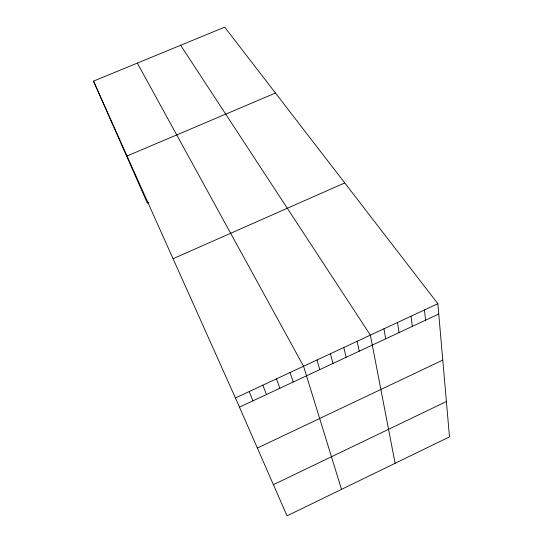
<?xml version="1.0" encoding="UTF-8"?>
<svg xmlns="http://www.w3.org/2000/svg" width="543" height="543" viewBox="0 0 543 543"><rect width="100%" height="100%" fill="white"/><g stroke="black" fill="none" stroke-linecap="round" stroke-linejoin="round"><path stroke-width="0.81" d="M273.4 484.675L446.4 401.515M257.368 448.05L442.776 360.104M239.456 407.141L438.751 314.037M437.848 303.713L449.489 436.871L287.05 515.85L235.431 397.951L437.848 303.713L224.687 27.15L93.511 81.131L147.343 203.109L148.857 202.458M173.061 258.712L344.737 182.91M127.042 155.99L275.471 93.043M180.636 45.279L370.367 335.133L395.128 463.301M137.338 63.09L303.557 366.233L341.513 489.372M93.511 81.131L235.431 397.951M249.162 391.557L252.97 400.829M262.846 385.191L266.437 394.537M276.468 378.844L279.849 388.272M290.043 372.525L293.206 382.034M317.024 359.961L319.773 369.62M330.436 353.717L332.974 363.45M343.8 347.5L346.129 357.308M357.104 341.303L359.235 351.185M383.969 328.793L385.686 338.825M397.517 322.488L399.03 332.594M411.017 316.202L412.32 326.384M424.456 309.944L425.563 320.2"/></g></svg>
